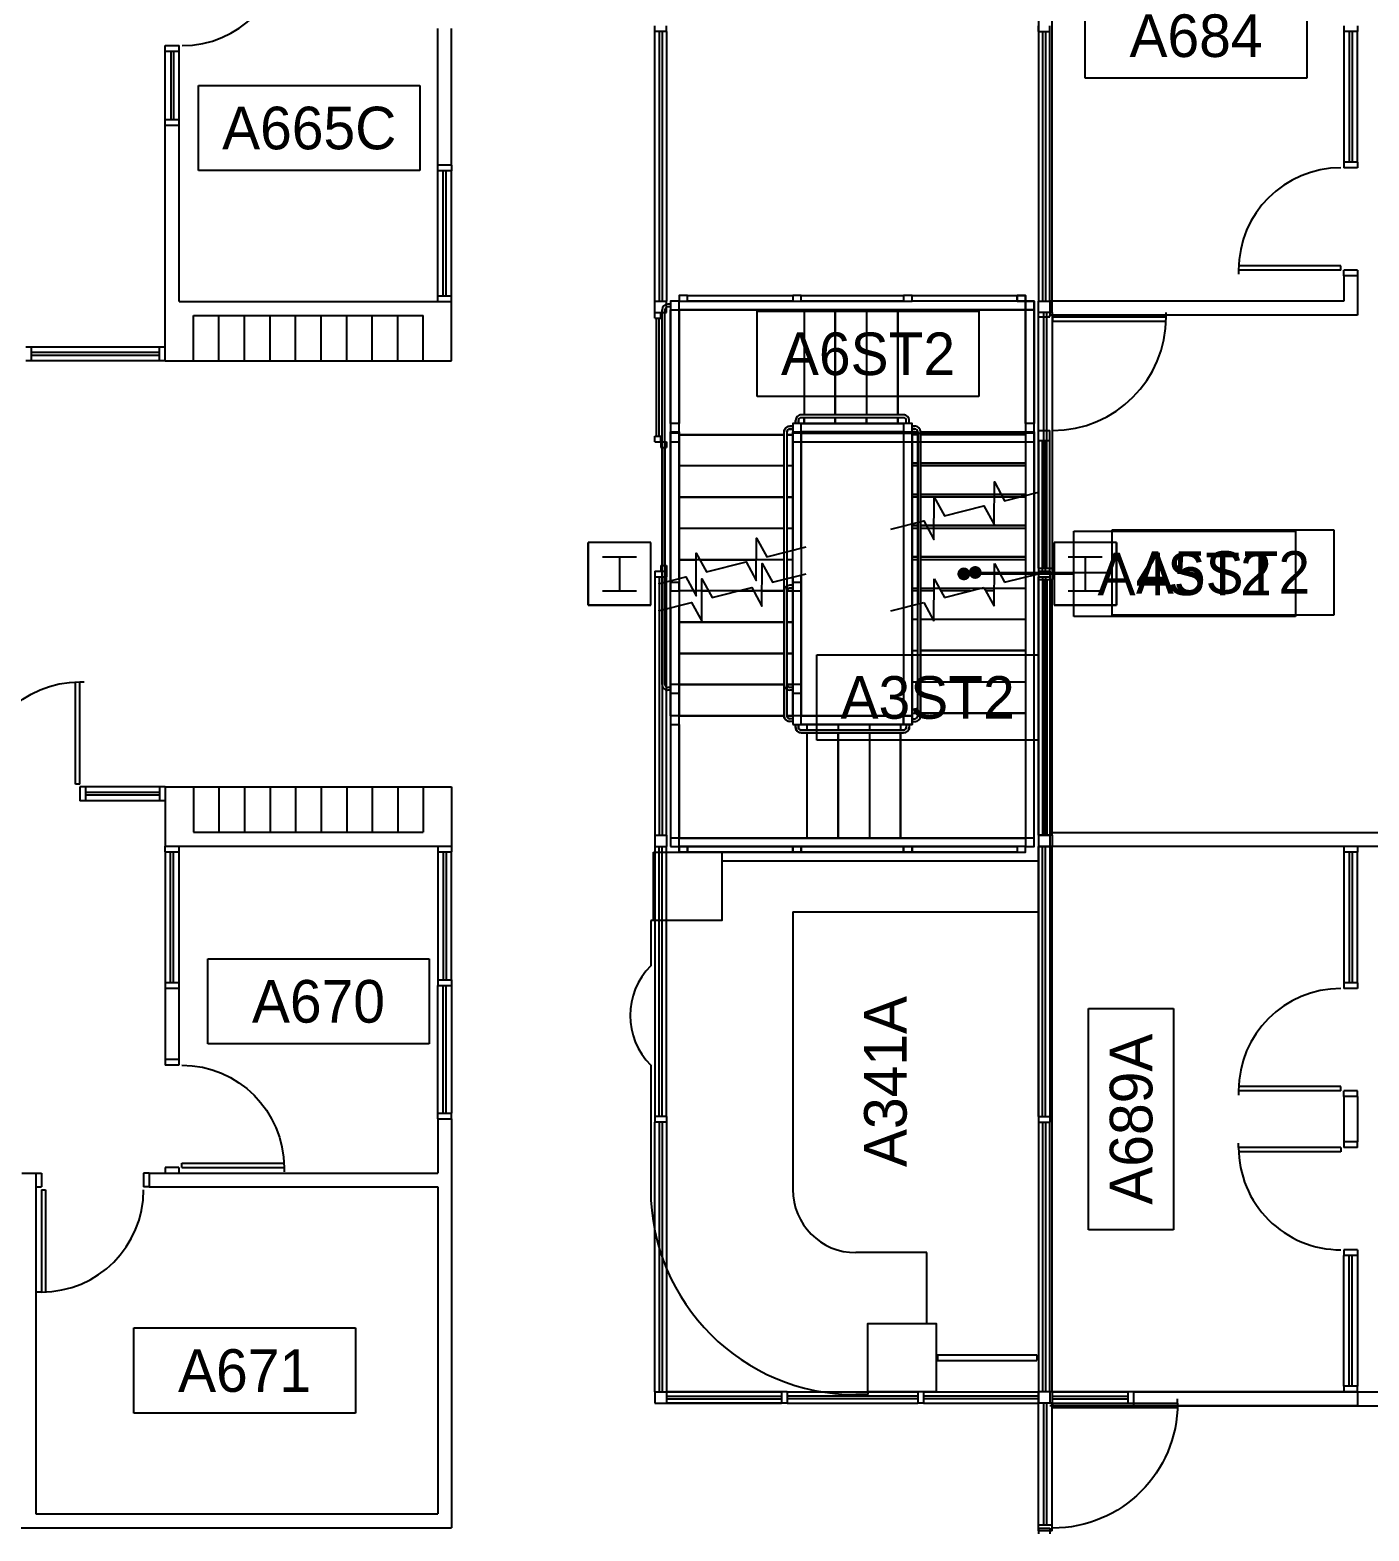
# Model space of a CAD drawing. Header units: inches. Extents: x -219 to 4035, y -10 to 4981.
# Drawn here: x 2044 to 2516, y 461 to 990 of the extents above; entities that cross this region are included whole.
import ezdxf
from ezdxf.enums import TextEntityAlignment as Align

# ---------------------------------------------------------------- set-up
doc = ezdxf.new("R2010")
doc.units = ezdxf.units.IN
doc.header["$LTSCALE"] = 48
doc.header["$MEASUREMENT"] = 0
doc.layers.get('0').update_dxf_attribs({"color": 13, "linetype": 'CONTINUOUS'})
for name, color, linetype in [('F3-BLDG1', 7, 'CONTINUOUS'), ('F3-BRKLINE', 201, 'CONTINUOUS'), ('f3-casework1', 4, 'CONTINUOUS'), ('f3-casework2', 8, 'CONTINUOUS'), ('f3-handrail', 3, 'CONTINUOUS'), ('F3-RMNOS', 3, 'CONTINUOUS'), ('F3-STAIR1', 24, 'CONTINUOUS'), ('F3-STAIR3', 1, 'CONTINUOUS'), ('F3-STCOLUMN', 12, 'CONTINUOUS'), ('F3-WINDOW1', 1, 'CONTINUOUS'), ('F3-WINDOW2', 4, 'CONTINUOUS'), ('F4-BRKLINE', 201, 'CONTINUOUS'), ('f4-handrail', 3, 'CONTINUOUS'), ('F4-RMNOS', 3, 'CONTINUOUS'), ('F4-STAIR1', 24, 'CONTINUOUS'), ('F4-STAIR3', 1, 'CONTINUOUS'), ('F5-BRKLINE', 201, 'CONTINUOUS'), ('f5-handrail', 3, 'CONTINUOUS'), ('F5-RMNOS', 3, 'CONTINUOUS'), ('F5-STAIR1', 24, 'CONTINUOUS'), ('F5-STAIR3', 1, 'CONTINUOUS'), ('F6-BLDG1', 7, 'CONTINUOUS'), ('F6-BLDG4', 2, 'CONTINUOUS'), ('F6-BRKLINE', 201, 'CONTINUOUS'), ('F6-DOOR1', 3, 'CONTINUOUS'), ('F6-DOORJMB', 32, 'CONTINUOUS'), ('f6-handrail', 3, 'CONTINUOUS'), ('F6-RMNOS', 3, 'CONTINUOUS'), ('F6-STAIR1', 24, 'CONTINUOUS'), ('F6-STAIR3', 1, 'CONTINUOUS'), ('F6-STCOLUMN', 12, 'CONTINUOUS'), ('F6-WINDOW1', 1, 'CONTINUOUS'), ('F6-WINDOW2', 4, 'CONTINUOUS')]:
    doc.layers.add(name, color=color, linetype=linetype)
doc.styles.add('ORIG-RMNOS', font='noting.shx')
doc.styles.add('RMNOS', font='noting.shx')

# ---------------------------------------------------------------- blocks, each defined once
blk = doc.blocks.new('ADR-36R')
for p, q in [((0, 1), (0, 37)), ((0, 37), (1.5, 37)), ((-1.5, 1), (-1.5, 36.97)), ((0, 1), (-1.5, 1))]:
    blk.add_line(p, q)
blk.add_arc((0, 1), 36, 90, 180)
blk = doc.blocks.new('ADR-36L')
for p, q in [((0, 37), (-1.5, 37)), ((0, 1), (0, 37)), ((1.5, 1), (1.5, 36.97)), ((0, 1), (1.5, 1))]:
    blk.add_line(p, q)
blk.add_arc((0, 1), 36, 0, 90)
blk = doc.blocks.new('ADR-44R')
for p, q in [((-1.5, 1), (-1.5, 44.97)), ((0, 1), (0, 45)), ((0, 45), (1.5, 45)), ((0, 1), (-1.5, 1))]:
    blk.add_line(p, q)
blk.add_arc((0, 1), 44, 90, 180)
blk = doc.blocks.new('ADR-40L')
for p, q in [((0, 41), (-1.5, 41)), ((0, 1), (0, 41)), ((1.5, 1), (1.5, 40.97)), ((0, 1), (1.5, 1))]:
    blk.add_line(p, q)
blk.add_arc((0, 1), 40, 0, 90)
blk = doc.blocks.new('rmnos')
at = {"color": 11}
for p, q in [((-0.40625, 0.15625), (0.40625, 0.15625)), ((-0.40625, -0.15625), (-0.40625, 0.15625)), ((0.40625, 0.15625), (0.40625, -0.15625)), ((0.40625, -0.15625), (-0.40625, -0.15625))]:
    blk.add_line(p, q, dxfattribs=at)
at = {"color": 9, "style": 'ORIG-RMNOS'}
blk.add_attdef('ROOM', text='', height=0.15625, dxfattribs=at).set_placement((0, 0), align=Align.MIDDLE)
blk = doc.blocks.new('RMNOS-1')
at = {"color": 9, "style": 'RMNOS'}
blk.add_attdef('ROOM', text='', height=0.1562, dxfattribs=at).set_placement((0, 0), align=Align.MIDDLE)

msp = doc.modelspace()

# ---------------------------------------------------------------- linework, layer by layer
at = {"layer": 'F3-BLDG1'}
for p, q in [((2399.5, 1086.5), (2399.5, 894.5)), ((2404.37, 894.5), (2404.37, 1086.5)), ((2399.5, 894.5), (2404.37, 894.5)), ((2263, 809.5), (2241, 809.5)), ((2241, 787.5), (2241, 809.5)), ((2263, 787.5), (2263, 809.5)), ((2405, 809.5), (2405, 787.5)), ((2427, 809.5), (2405, 809.5)), ((2427, 809.5), (2427, 787.5)), ((2263, 787.5), (2241, 787.5)), ((2427, 787.5), (2405, 787.5)), ((2399.5, 702.5), (2399.5, 510.5)), ((2404.37, 702.5), (2399.5, 702.5)), ((2404.37, 510.5), (2404.37, 702.5)), ((2404.37, 510.5), (2399.5, 510.5)), ((2433, 510.5), (2988, 510.5)), ((2433, 510.5), (2433, 505.62)), ((2433, 505.62), (2860, 505.62))]:
    msp.add_line(p, q, dxfattribs=at)
at = {"layer": 'F3-BRKLINE'}
for p, q in [((2383.91, 787.12), (2384.01, 802.12)), ((2384.01, 802.12), (2387.62, 795.53)), ((2387.62, 795.53), (2399.5, 798.5)), ((2362.69, 781.81), (2362.79, 796.81)), ((2362.79, 796.81), (2366.4, 790.22)), ((2366.4, 790.22), (2380.34, 793.71)), ((2380.34, 793.71), (2383.91, 787.12)), ((2347.5, 785.5), (2359.12, 788.41)), ((2359.12, 788.41), (2362.69, 781.81))]:
    msp.add_line(p, q, dxfattribs=at)
at = {"layer": 'f3-casework1'}
for p, q in [((2288, 697.5), (2399.5, 697.5)), ((2264, 676.5), (2263, 676.5)), ((2263, 676.5), (2263, 660.5)), ((2313, 679.5), (2399.5, 679.5)), ((2313, 679.5), (2313, 581.75)), ((2263, 625.5), (2263, 581.75)), ((2360.25, 559.5), (2335.25, 559.5)), ((2360.25, 534.5), (2360.25, 559.5)), ((2339.5, 509.5), (2335.25, 509.5)), ((2339.5, 510.5), (2339.5, 509.5))]:
    msp.add_line(p, q, dxfattribs=at)
for points in [[(2264, 700.5), (2288, 700.5), (2288, 676.5), (2264, 676.5)], [(2363.5, 510.5), (2339.5, 510.5), (2339.5, 534.5), (2363.5, 534.5)]]:
    msp.add_lwpolyline(points, close=True, dxfattribs=at)
for centre, radius, start, end in [((2280.5, 643), 24.75, 135, 225), ((2335.25, 581.75), 72.25, 180, 270), ((2335.25, 581.75), 22.25, 180, 270)]:
    msp.add_arc(centre, radius, start, end, dxfattribs=at)
at = {"layer": 'f3-casework2'}
for p, q in [((2364, 523.5), (2399, 523.5)), ((2364, 523.5), (2364, 521.5)), ((2399, 523.5), (2399, 521.5)), ((2364, 521.5), (2399, 521.5))]:
    msp.add_line(p, q, dxfattribs=at)
at = {"layer": 'f3-handrail'}
for p, q in [((2270, 893.5), (2269, 893.5)), ((2267, 759.5), (2267, 891.5)), ((2268, 759.5), (2268, 891.5)), ((2270, 892.5), (2269, 892.5)), ((2314, 851.5), (2314, 852.5)), ((2315, 851.5), (2315, 852.5)), ((2352, 854.5), (2316, 854.5)), ((2352, 853.5), (2316, 853.5)), ((2353, 851.5), (2353, 852.5)), ((2354, 851.5), (2354, 852.5)), ((2310, 759.5), (2310, 848.5)), ((2311, 759.5), (2311, 848.5)), ((2313, 850.5), (2312, 850.5)), ((2313, 849.5), (2312, 849.5)), ((2355, 850.5), (2356, 850.5)), ((2355, 849.5), (2356, 849.5)), ((2357, 848.5), (2357, 787.88)), ((2358, 848.5), (2358, 788.12)), ((2270, 758.5), (2269, 758.5)), ((2270, 757.5), (2269, 757.5)), ((2313, 758.5), (2312, 758.5)), ((2313, 757.5), (2312, 757.5))]:
    msp.add_line(p, q, dxfattribs=at)
for points in [[(2270, 891.5), (2273, 891.5), (2273, 894.5), (2270, 894.5)], [(2273, 894.5), (2276, 894.5), (2276, 896.5), (2273, 896.5)], [(2313, 894.5), (2316, 894.5), (2316, 896.5), (2313, 896.5)], [(2352, 894.5), (2355, 894.5), (2355, 896.5), (2352, 896.5)], [(2395, 894.5), (2392, 894.5), (2392, 896.5), (2395, 896.5)], [(2398, 891.5), (2395, 891.5), (2395, 894.5), (2398, 894.5)], [(2270, 848.5), (2273, 848.5), (2273, 851.5), (2270, 851.5)], [(2313, 848.5), (2316, 848.5), (2316, 851.5), (2313, 851.5)], [(2352, 848.5), (2355, 848.5), (2355, 851.5), (2352, 851.5)], [(2395, 848.5), (2398, 848.5), (2398, 851.5), (2395, 851.5)], [(2270, 756.5), (2273, 756.5), (2273, 759.5), (2270, 759.5)], [(2313, 756.5), (2316, 756.5), (2316, 759.5), (2313, 759.5)], [(2270, 702.5), (2273, 702.5), (2273, 705.5), (2270, 705.5)], [(2395, 702.5), (2398, 702.5), (2398, 705.5), (2395, 705.5)], [(2273, 702.5), (2276, 702.5), (2276, 700.5), (2273, 700.5)], [(2313, 702.5), (2316, 702.5), (2316, 700.5), (2313, 700.5)], [(2352, 702.5), (2355, 702.5), (2355, 700.5), (2352, 700.5)], [(2395, 702.5), (2392, 702.5), (2392, 700.5), (2395, 700.5)]]:
    msp.add_lwpolyline(points, close=True, dxfattribs=at)
for centre, radius, start, end in [((2269, 891.5), 2, 90, 180), ((2269, 891.5), 1, 90, 180), ((2316, 852.5), 2, 90, 180), ((2316, 852.5), 1, 90, 180), ((2352, 852.5), 2, 0, 90), ((2352, 852.5), 1, 0, 90), ((2312, 848.5), 2, 90, 180), ((2312, 848.5), 1, 90, 180), ((2356, 848.5), 2, 0, 90), ((2356, 848.5), 1, 0, 90), ((2269, 759.5), 2, 180, 270), ((2269, 759.5), 1, 180, 270), ((2312, 759.5), 2, 180, 270), ((2312, 759.5), 1, 180, 270)]:
    msp.add_arc(centre, radius, start, end, dxfattribs=at)
at = {"layer": 'F3-STAIR1'}
for p, q in [((2317, 891.5), (2317, 854.5)), ((2328, 891.5), (2328, 854.5)), ((2339, 891.5), (2339, 854.5)), ((2350, 891.5), (2350, 854.5)), ((2317, 853.5), (2317, 851.5)), ((2328, 853.5), (2328, 851.5)), ((2339, 853.5), (2339, 851.5)), ((2350, 853.5), (2350, 851.5)), ((2310, 847.5), (2273, 847.5)), ((2313, 847.5), (2311, 847.5)), ((2357, 847.5), (2355, 847.5)), ((2395, 847.5), (2358, 847.5)), ((2310, 836.5), (2273, 836.5)), ((2313, 836.5), (2311, 836.5)), ((2357, 836.5), (2355, 836.5)), ((2395, 836.5), (2358, 836.5)), ((2310, 825.5), (2273, 825.5)), ((2313, 825.5), (2311, 825.5)), ((2357, 825.5), (2355, 825.5)), ((2395, 825.5), (2358, 825.5)), ((2310, 814.5), (2273, 814.5)), ((2313, 814.5), (2311, 814.5)), ((2357, 814.5), (2355, 814.5)), ((2395, 814.5), (2358, 814.5)), ((2310, 803.5), (2273, 803.5)), ((2313, 803.5), (2311, 803.5)), ((2357, 803.5), (2355, 803.5)), ((2395, 803.5), (2358, 803.5)), ((2310, 792.5), (2273, 792.5)), ((2313, 792.5), (2311, 792.5)), ((2357, 792.5), (2355, 792.5)), ((2362.76, 792.5), (2358, 792.5)), ((2375.5, 792.5), (2365.15, 792.5)), ((2365.76, 792.5), (2365.15, 792.5)), ((2383.95, 792.5), (2381, 792.5)), ((2310, 781.5), (2273, 781.5)), ((2313, 781.5), (2311, 781.5)), ((2310, 770.5), (2273, 770.5)), ((2313, 770.5), (2311, 770.5)), ((2310, 759.5), (2273, 759.5)), ((2313, 759.5), (2311, 759.5))]:
    msp.add_line(p, q, dxfattribs=at)
at = {"layer": 'F3-STAIR3'}
for p, q in [((2276, 896.5), (2313, 896.5)), ((2276, 894.5), (2313, 894.5)), ((2316, 896.5), (2352, 896.5)), ((2316, 894.5), (2352, 894.5)), ((2355, 896.5), (2392, 896.5)), ((2392, 894.5), (2355, 894.5)), ((2270, 851.5), (2270, 891.5)), ((2395, 891.5), (2273, 891.5)), ((2273, 891.5), (2273, 851.5)), ((2395, 891.5), (2395, 851.5)), ((2398, 851.5), (2398, 891.5)), ((2352, 851.5), (2316, 851.5)), ((2270, 759.5), (2270, 848.5)), ((2273, 848.5), (2273, 759.5)), ((2313, 759.5), (2313, 848.5)), ((2352, 848.5), (2316, 848.5)), ((2316, 848.5), (2316, 759.5)), ((2352, 848.5), (2352, 786.62)), ((2355, 848.5), (2355, 787.38)), ((2395, 848.5), (2395, 797.38)), ((2398, 848.5), (2398, 798.12)), ((2395, 705.5), (2273, 705.5)), ((2276, 702.5), (2313, 702.5)), ((2276, 700.5), (2313, 700.5)), ((2316, 702.5), (2352, 702.5)), ((2316, 700.5), (2352, 700.5)), ((2392, 702.5), (2355, 702.5)), ((2355, 700.5), (2392, 700.5))]:
    msp.add_line(p, q, dxfattribs=at)
at = {"layer": 'F3-STCOLUMN'}
for p, q in [((2246, 804.5), (2258, 804.5)), ((2252, 804.5), (2252, 792.5)), ((2410, 804.5), (2422, 804.5)), ((2416, 804.5), (2416, 792.5)), ((2246, 792.5), (2258, 792.5)), ((2410, 792.5), (2422, 792.5))]:
    msp.add_line(p, q, dxfattribs=at)
at = {"layer": 'F3-WINDOW1'}
for p, q in [((2399.5, 800.5), (2399.5, 890.5)), ((2401.44, 800.5), (2401.44, 890.5)), ((2402.44, 800.5), (2402.44, 890.5)), ((2404.37, 890.5), (2404.37, 800.5)), ((2399.5, 796.5), (2399.5, 706.5)), ((2401.44, 796.5), (2401.44, 706.5)), ((2402.44, 796.5), (2402.44, 706.5)), ((2404.37, 706.5), (2404.37, 796.5)), ((2404.37, 510.5), (2431, 510.5)), ((2404.37, 509), (2431, 509)), ((2404.37, 508), (2431, 508)), ((2399.5, 463.5), (2399.5, 506.5)), ((2401.44, 463.5), (2401.44, 506.5)), ((2402.44, 463.5), (2402.44, 506.5)), ((2404.37, 463.5), (2404.37, 506.5)), ((2404.37, 506.5), (2431, 506.5))]:
    msp.add_line(p, q, dxfattribs=at)
at = {"layer": 'F3-WINDOW2'}
for p, q in [((2399.5, 890.5), (2399.5, 894.5)), ((2404.37, 890.5), (2404.37, 894.5)), ((2404.37, 890.5), (2399.5, 890.5)), ((2399.5, 800.5), (2404.37, 800.5)), ((2399.5, 800.5), (2399.5, 796.5)), ((2399.5, 800.5), (2404.37, 800.5)), ((2404.37, 800.5), (2404.37, 796.5)), ((2399.5, 796.5), (2404.37, 796.5)), ((2399.5, 796.5), (2404.37, 796.5)), ((2404.37, 706.5), (2399.5, 706.5)), ((2399.5, 706.5), (2399.5, 702.5)), ((2404.37, 706.5), (2404.37, 702.5)), ((2399.5, 506.5), (2399.5, 510.5)), ((2404.37, 510.5), (2404.37, 506.5)), ((2431, 510.5), (2431, 506.5)), ((2433, 510.5), (2431, 510.5)), ((2404.37, 506.5), (2399.5, 506.5)), ((2431, 506.5), (2433, 506.5)), ((2404.37, 463.5), (2399.5, 463.5)), ((2399.5, 461.5), (2399.5, 463.5)), ((2404.37, 461.5), (2399.5, 461.5)), ((2404.37, 461.5), (2404.37, 463.5))]:
    msp.add_line(p, q, dxfattribs=at)
at = {"layer": 'F4-BRKLINE'}
for points in [[(2265.75, 795), (2275.37, 797.41), (2278.94, 790.81), (2279.04, 805.81), (2282.65, 799.22), (2296.59, 802.71), (2300.16, 796.12), (2300.26, 811.12), (2303.87, 804.53), (2317.75, 808)], [(2265.75, 785.5), (2277.37, 788.41), (2280.94, 781.81), (2281.04, 796.81), (2284.65, 790.22), (2298.59, 793.71), (2302.16, 787.12), (2302.26, 802.12), (2305.87, 795.53), (2317.75, 798.5)]]:
    msp.add_lwpolyline(points, dxfattribs=at)
at = {"layer": 'f4-handrail'}
for points in [[(2270, 891.5), (2273, 891.5), (2273, 894.5), (2270, 894.5)], [(2273, 894.5), (2276, 894.5), (2276, 896.5), (2273, 896.5)], [(2313, 894.5), (2316, 894.5), (2316, 896.5), (2313, 896.5)], [(2352, 894.5), (2355, 894.5), (2355, 896.5), (2352, 896.5)], [(2392, 894.5), (2395, 894.5), (2395, 896.5), (2392, 896.5)], [(2395, 891.5), (2398, 891.5), (2398, 894.5), (2395, 894.5)], [(2270, 848.5), (2273, 848.5), (2273, 851.5), (2270, 851.5)], [(2313, 848.5), (2316, 848.5), (2316, 851.5), (2313, 851.5)], [(2352, 848.5), (2355, 848.5), (2355, 851.5), (2352, 851.5)], [(2395, 848.5), (2398, 848.5), (2398, 851.5), (2395, 851.5)], [(2270, 745.5), (2273, 745.5), (2273, 748.5), (2270, 748.5)], [(2313, 745.5), (2316, 745.5), (2316, 748.5), (2313, 748.5)], [(2352, 745.5), (2355, 745.5), (2355, 748.5), (2352, 748.5)], [(2270, 702.5), (2273, 702.5), (2273, 705.5), (2270, 705.5)], [(2395, 702.5), (2398, 702.5), (2398, 705.5), (2395, 705.5)], [(2273, 700.5), (2276, 700.5), (2276, 702.5), (2273, 702.5)], [(2313, 700.5), (2316, 700.5), (2316, 702.5), (2313, 702.5)], [(2352, 700.5), (2355, 700.5), (2355, 702.5), (2352, 702.5)], [(2392, 700.5), (2395, 700.5), (2395, 702.5), (2392, 702.5)]]:
    msp.add_lwpolyline(points, close=True, dxfattribs=at)
for points in [[(2354, 851.5), (2354, 852.5, 0.414214), (2352, 854.5), (2316, 854.5, 0.414214), (2314, 852.5), (2314, 851.5)], [(2353, 851.5), (2353, 852.5, 0.414214), (2352, 853.5), (2316, 853.5, 0.414214), (2315, 852.5), (2315, 851.5)], [(2310, 806.06), (2310, 848.5, -0.414214), (2312, 850.5), (2313, 850.5)], [(2311, 806.31), (2311, 848.5, -0.414214), (2312, 849.5), (2313, 849.5)], [(2355, 746.5), (2356, 746.5, 0.414214), (2358, 748.5), (2358, 755.75), (2358, 759.5), (2358, 848.5, 0.414214), (2356, 850.5), (2355, 850.5)], [(2355, 747.5), (2356, 747.5, 0.414214), (2357, 748.5), (2357, 756.62), (2357, 759.5), (2357, 848.5, 0.414214), (2356, 849.5), (2355, 849.5)], [(2313, 746.5), (2312, 746.5, -0.414214), (2310, 748.5), (2310, 755.75), (2310, 759.5), (2310, 796.56)], [(2313, 747.5), (2312, 747.5, -0.414214), (2311, 748.5), (2311, 756.62), (2311, 759.5), (2311, 796.81)], [(2354, 745.5), (2354, 744.5, -0.414214), (2352, 742.5), (2316, 742.5, -0.414214), (2314, 744.5), (2314, 745.5)], [(2353, 745.5), (2353, 744.5, -0.414214), (2352, 743.5), (2316, 743.5, -0.414214), (2315, 744.5), (2315, 745.5)]]:
    msp.add_lwpolyline(points, format="xyb", dxfattribs=at)
at = {"layer": 'F4-RMNOS', "color": 4}
for p, q in [((2371, 798.5), (2383, 798.5)), ((2383, 798.5), (2412, 798.5))]:
    msp.add_line(p, q, dxfattribs=at)
at = {"layer": 'F4-RMNOS', "color": 4, "const_width": 2.25}
msp.add_lwpolyline([(2374.38, 798.5, 1), (2372.13, 798.5, 1)], format="xyb", close=True, dxfattribs=at)
at = {"layer": 'F4-STAIR1'}
for p, q in [((2317, 891.5), (2317, 854.5)), ((2328, 854.5), (2328, 891.5)), ((2339, 891.5), (2339, 854.5)), ((2350, 854.5), (2350, 891.5)), ((2317, 851.5), (2317, 853.5)), ((2328, 851.5), (2328, 853.5)), ((2339, 851.5), (2339, 853.5)), ((2350, 851.5), (2350, 853.5)), ((2273, 847.5), (2310, 847.5)), ((2311, 847.5), (2313, 847.5)), ((2355, 848.5), (2357, 848.5)), ((2358, 848.5), (2395, 848.5)), ((2310, 836.5), (2273, 836.5)), ((2313, 836.5), (2311, 836.5)), ((2357, 837.5), (2355, 837.5)), ((2395, 837.5), (2358, 837.5)), ((2273, 825.5), (2310, 825.5)), ((2311, 825.5), (2313, 825.5)), ((2355, 826.5), (2357, 826.5)), ((2358, 826.5), (2395, 826.5)), ((2310, 814.5), (2273, 814.5)), ((2313, 814.5), (2311, 814.5)), ((2357, 815.5), (2355, 815.5)), ((2395, 815.5), (2358, 815.5)), ((2273, 803.5), (2279.02, 803.5)), ((2280.3, 803.5), (2300.21, 803.5)), ((2355, 804.5), (2357, 804.5)), ((2358, 804.5), (2395, 804.5)), ((2355, 793.5), (2357, 793.5)), ((2358, 793.5), (2395, 793.5)), ((2278.95, 792.5), (2278.03, 792.5)), ((2283.4, 792.5), (2281.01, 792.5)), ((2299.25, 792.5), (2293.75, 792.5)), ((2310, 792.5), (2302.2, 792.5)), ((2313, 792.5), (2311, 792.5)), ((2355, 782.5), (2357, 782.5)), ((2358, 782.5), (2395, 782.5)), ((2273, 781.5), (2310, 781.5)), ((2311, 781.5), (2313, 781.5)), ((2310, 770.5), (2273, 770.5)), ((2313, 770.5), (2311, 770.5)), ((2355, 771.5), (2357, 771.5)), ((2358, 771.5), (2395, 771.5)), ((2273, 759.5), (2310, 759.5)), ((2311, 759.5), (2313, 759.5)), ((2355, 760.5), (2357, 760.5)), ((2358, 760.5), (2395, 760.5)), ((2273, 748.5), (2310, 748.5)), ((2313, 748.5), (2311, 748.5)), ((2318, 745.5), (2318, 743.5)), ((2329, 745.5), (2329, 743.5)), ((2340, 745.5), (2340, 743.5)), ((2351, 745.5), (2351, 743.5)), ((2355, 749.5), (2357, 749.5)), ((2358, 749.5), (2395, 749.5)), ((2318, 742.5), (2318, 705.5)), ((2329, 742.5), (2329, 705.5)), ((2340, 742.5), (2340, 705.5)), ((2351, 742.5), (2351, 705.5))]:
    msp.add_line(p, q, dxfattribs=at)
at = {"layer": 'F4-STAIR3'}
for p, q in [((2276, 896.5), (2313, 896.5)), ((2276, 894.5), (2313, 894.5)), ((2316, 896.5), (2352, 896.5)), ((2352, 894.5), (2316, 894.5)), ((2355, 896.5), (2392, 896.5)), ((2392, 894.5), (2355, 894.5)), ((2270, 891.5), (2270, 851.5)), ((2395, 891.5), (2273, 891.5)), ((2273, 851.5), (2273, 891.5)), ((2395, 851.5), (2395, 891.5)), ((2398, 891.5), (2398, 851.5)), ((2316, 851.5), (2352, 851.5)), ((2270, 848.5), (2270, 796.06)), ((2273, 796.81), (2273, 848.5)), ((2313, 848.5), (2313, 806.81)), ((2352, 848.5), (2316, 848.5)), ((2316, 807.56), (2316, 848.5)), ((2352, 848.5), (2352, 748.5)), ((2355, 848.5), (2355, 748.5)), ((2395, 848.5), (2395, 705.5)), ((2398, 705.5), (2398, 848.5)), ((2316, 748.5), (2316, 798.06)), ((2313, 797.31), (2313, 748.5)), ((2270, 786.56), (2270, 748.5)), ((2273, 748.5), (2273, 787.31)), ((2270, 745.5), (2270, 705.5)), ((2273, 745.5), (2273, 705.5)), ((2316, 748.5), (2352, 748.5)), ((2352, 745.5), (2316, 745.5)), ((2273, 705.5), (2395, 705.5)), ((2276, 702.5), (2313, 702.5)), ((2276, 700.5), (2313, 700.5)), ((2352, 702.5), (2316, 702.5)), ((2316, 700.5), (2352, 700.5)), ((2355, 702.5), (2392, 702.5)), ((2392, 700.5), (2355, 700.5))]:
    msp.add_line(p, q, dxfattribs=at)
at = {"layer": 'F5-BRKLINE'}
for p, q in [((2300.16, 796.12), (2300.26, 811.12)), ((2300.26, 811.12), (2303.87, 804.53)), ((2278.94, 790.81), (2279.04, 805.81)), ((2279.04, 805.81), (2282.65, 799.22)), ((2303.87, 804.53), (2317.75, 808)), ((2282.65, 799.22), (2296.59, 802.71)), ((2296.59, 802.71), (2300.16, 796.12)), ((2302.16, 787.12), (2302.26, 802.12)), ((2302.26, 802.12), (2305.87, 795.53)), ((2305.87, 795.53), (2317.75, 798.5)), ((2265.75, 795), (2275.37, 797.41)), ((2275.37, 797.41), (2278.94, 790.81)), ((2280.94, 781.81), (2281.04, 796.81)), ((2281.04, 796.81), (2284.65, 790.22)), ((2284.65, 790.22), (2298.59, 793.71)), ((2298.59, 793.71), (2302.16, 787.12)), ((2265.75, 785.5), (2277.37, 788.41)), ((2277.37, 788.41), (2280.94, 781.81))]:
    msp.add_line(p, q, dxfattribs=at)
at = {"layer": 'f5-handrail'}
for points in [[(2270, 891.5), (2273, 891.5), (2273, 894.5), (2270, 894.5)], [(2273, 894.5), (2276, 894.5), (2276, 896.5), (2273, 896.5)], [(2313, 894.5), (2316, 894.5), (2316, 896.5), (2313, 896.5)], [(2352, 894.5), (2355, 894.5), (2355, 896.5), (2352, 896.5)], [(2392, 894.5), (2395, 894.5), (2395, 896.5), (2392, 896.5)], [(2395, 891.5), (2398, 891.5), (2398, 894.5), (2395, 894.5)], [(2270, 848.5), (2273, 848.5), (2273, 851.5), (2270, 851.5)], [(2313, 848.5), (2316, 848.5), (2316, 851.5), (2313, 851.5)], [(2352, 848.5), (2355, 848.5), (2355, 851.5), (2352, 851.5)], [(2395, 848.5), (2398, 848.5), (2398, 851.5), (2395, 851.5)], [(2270, 745.5), (2273, 745.5), (2273, 748.5), (2270, 748.5)], [(2313, 745.5), (2316, 745.5), (2316, 748.5), (2313, 748.5)], [(2352, 745.5), (2355, 745.5), (2355, 748.5), (2352, 748.5)], [(2270, 702.5), (2273, 702.5), (2273, 705.5), (2270, 705.5)], [(2395, 702.5), (2398, 702.5), (2398, 705.5), (2395, 705.5)], [(2273, 700.5), (2276, 700.5), (2276, 702.5), (2273, 702.5)], [(2313, 700.5), (2316, 700.5), (2316, 702.5), (2313, 702.5)], [(2352, 700.5), (2355, 700.5), (2355, 702.5), (2352, 702.5)], [(2392, 700.5), (2395, 700.5), (2395, 702.5), (2392, 702.5)]]:
    msp.add_lwpolyline(points, close=True, dxfattribs=at)
for points in [[(2354, 851.5), (2354, 852.5, 0.414214), (2352, 854.5), (2316, 854.5, 0.414214), (2314, 852.5), (2314, 851.5)], [(2353, 851.5), (2353, 852.5, 0.414214), (2352, 853.5), (2316, 853.5, 0.414214), (2315, 852.5), (2315, 851.5)], [(2310, 806.06), (2310, 848.5, -0.414214), (2312, 850.5), (2313, 850.5)], [(2311, 806.31), (2311, 848.5, -0.414214), (2312, 849.5), (2313, 849.5)], [(2355, 746.5), (2356, 746.5, 0.414214), (2358, 748.5), (2358, 848.5, 0.414214), (2356, 850.5), (2355, 850.5)], [(2355, 747.5), (2356, 747.5, 0.414214), (2357, 748.5), (2357, 848.5, 0.414214), (2356, 849.5), (2355, 849.5)], [(2313, 746.5), (2312, 746.5, -0.414214), (2310, 748.5), (2310, 796.56)], [(2313, 747.5), (2312, 747.5, -0.414214), (2311, 748.5), (2311, 796.81)], [(2354, 745.5), (2354, 744.5, -0.414214), (2352, 742.5), (2316, 742.5, -0.414214), (2314, 744.5), (2314, 745.5)], [(2353, 745.5), (2353, 744.5, -0.414214), (2352, 743.5), (2316, 743.5, -0.414214), (2315, 744.5), (2315, 745.5)]]:
    msp.add_lwpolyline(points, format="xyb", dxfattribs=at)
at = {"layer": 'F5-RMNOS', "color": 4}
for p, q in [((2375, 799), (2387, 799)), ((2387, 799), (2425.5, 799))]:
    msp.add_line(p, q, dxfattribs=at)
at = {"layer": 'F5-RMNOS', "color": 4, "const_width": 2.25}
msp.add_lwpolyline([(2378.38, 799, 1), (2376.13, 799, 1)], format="xyb", close=True, dxfattribs=at)
at = {"layer": 'F5-STAIR1'}
for p, q in [((2317, 891.5), (2317, 854.5)), ((2328, 854.5), (2328, 891.5)), ((2339, 891.5), (2339, 854.5)), ((2350, 854.5), (2350, 891.5)), ((2317, 851.5), (2317, 853.5)), ((2328, 851.5), (2328, 853.5)), ((2339, 851.5), (2339, 853.5)), ((2350, 851.5), (2350, 853.5)), ((2273, 847.5), (2310, 847.5)), ((2311, 847.5), (2313, 847.5)), ((2355, 848.5), (2357, 848.5)), ((2358, 848.5), (2395, 848.5)), ((2310, 836.5), (2273, 836.5)), ((2313, 836.5), (2311, 836.5)), ((2355, 837.5), (2357, 837.5)), ((2358, 837.5), (2395, 837.5)), ((2273, 825.5), (2310, 825.5)), ((2311, 825.5), (2313, 825.5)), ((2357, 826.5), (2355, 826.5)), ((2395, 826.5), (2358, 826.5)), ((2310, 814.5), (2273, 814.5)), ((2313, 814.5), (2311, 814.5)), ((2355, 815.5), (2357, 815.5)), ((2358, 815.5), (2395, 815.5)), ((2273, 803.5), (2279.02, 803.5)), ((2280.3, 803.5), (2300.21, 803.5)), ((2357, 804.5), (2355, 804.5)), ((2395, 804.5), (2358, 804.5)), ((2355, 793.5), (2357, 793.5)), ((2358, 793.5), (2395, 793.5)), ((2278.03, 792.5), (2278.95, 792.5)), ((2281.01, 792.5), (2283.4, 792.5)), ((2293.75, 792.5), (2299.25, 792.5)), ((2302.2, 792.5), (2310, 792.5)), ((2311, 792.5), (2313, 792.5)), ((2355, 782.5), (2357, 782.5)), ((2358, 782.5), (2395, 782.5)), ((2310, 781.5), (2273, 781.5)), ((2313, 781.5), (2311, 781.5)), ((2273, 770.5), (2310, 770.5)), ((2311, 770.5), (2313, 770.5)), ((2355, 771.5), (2357, 771.5)), ((2395, 771.5), (2358, 771.5)), ((2310, 759.5), (2273, 759.5)), ((2313, 759.5), (2311, 759.5)), ((2355, 760.5), (2357, 760.5)), ((2358, 760.5), (2395, 760.5)), ((2273, 748.5), (2310, 748.5)), ((2311, 748.5), (2313, 748.5)), ((2318, 745.5), (2318, 743.5)), ((2329, 745.5), (2329, 743.5)), ((2340, 745.5), (2340, 743.5)), ((2351, 745.5), (2351, 743.5)), ((2355, 749.5), (2357, 749.5)), ((2395, 749.5), (2358, 749.5)), ((2318, 742.5), (2318, 705.5)), ((2329, 705.5), (2329, 742.5)), ((2340, 742.5), (2340, 705.5)), ((2351, 705.5), (2351, 742.5))]:
    msp.add_line(p, q, dxfattribs=at)
at = {"layer": 'F5-STAIR3'}
for p, q in [((2276, 896.5), (2313, 896.5)), ((2313, 894.5), (2276, 894.5)), ((2316, 896.5), (2352, 896.5)), ((2352, 894.5), (2316, 894.5)), ((2355, 896.5), (2392, 896.5)), ((2392, 894.5), (2355, 894.5)), ((2270, 891.5), (2270, 851.5)), ((2273, 851.5), (2273, 891.5)), ((2273, 891.5), (2395, 891.5)), ((2395, 891.5), (2395, 851.5)), ((2398, 851.5), (2398, 891.5)), ((2352, 851.5), (2316, 851.5)), ((2270, 848.5), (2270, 796.06)), ((2273, 796.81), (2273, 848.5)), ((2313, 848.5), (2313, 806.81)), ((2316, 807.56), (2316, 848.5)), ((2316, 848.5), (2352, 848.5)), ((2352, 848.5), (2352, 748.5)), ((2355, 748.5), (2355, 848.5)), ((2395, 848.5), (2395, 705.5)), ((2398, 705.5), (2398, 848.5)), ((2316, 748.5), (2316, 798.06)), ((2313, 797.31), (2313, 748.5)), ((2270, 786.56), (2270, 748.5)), ((2273, 748.5), (2273, 787.31)), ((2270, 745.5), (2270, 705.5)), ((2273, 705.5), (2273, 745.5)), ((2352, 748.5), (2316, 748.5)), ((2316, 745.5), (2352, 745.5)), ((2273, 705.5), (2395, 705.5)), ((2313, 702.5), (2276, 702.5)), ((2276, 700.5), (2313, 700.5)), ((2352, 702.5), (2316, 702.5)), ((2316, 700.5), (2352, 700.5)), ((2392, 702.5), (2355, 702.5)), ((2355, 700.5), (2392, 700.5))]:
    msp.add_line(p, q, dxfattribs=at)
at = {"layer": 'F6-BLDG1'}
for p, q in [((2188, 942.37), (2188, 990.5)), ((2192.87, 942.37), (2192.87, 990.5)), ((2092, 873.5), (2092, 956.5)), ((2092, 956.5), (2097, 956.5)), ((2097, 894.37), (2097, 956.5)), ((2192.87, 942.37), (2188, 942.37)), ((2511.87, 903.5), (2507, 903.5)), ((2507, 903.5), (2507, 894.5)), ((2511.87, 903.5), (2511.87, 889.62)), ((2097, 894.37), (2192.87, 894.37)), ((2192.87, 873.5), (2192.87, 894.37)), ((2507, 894.5), (2403.5, 894.5)), ((2403.5, 894.5), (2403.5, 889.62)), ((2102, 889.5), (2182.87, 889.5)), ((2102, 873.5), (2102, 889.5)), ((2182.87, 873.5), (2182.87, 889.5)), ((2511.87, 889.62), (2403.5, 889.62)), ((2092, 873.5), (2102, 873.5)), ((2182.87, 873.5), (2192.87, 873.5)), ((2241, 809.5), (2241, 787.5)), ((2263, 809.5), (2241, 809.5)), ((2263, 787.5), (2263, 809.5)), ((2405, 809.5), (2405, 787.5)), ((2427, 809.5), (2405, 809.5)), ((2427, 787.5), (2427, 809.5)), ((2241, 787.5), (2263, 787.5)), ((2405, 787.5), (2427, 787.5)), ((2092, 723.5), (2092, 702.62)), ((2092, 723.5), (2102, 723.5)), ((2102, 723.5), (2102, 707.5)), ((2182.87, 723.5), (2182.87, 707.5)), ((2182.87, 723.5), (2192.87, 723.5)), ((2192.87, 723.5), (2192.87, 702.62)), ((2102, 707.5), (2182.87, 707.5)), ((2528, 707.37), (2403.5, 707.37)), ((2092, 702.62), (2192.87, 702.62)), ((2528, 702.5), (2403.5, 702.5)), ((2092, 652.62), (2096.87, 652.62)), ((2092, 652.62), (2092, 627.5)), ((2096.87, 652.62), (2096.87, 627.5)), ((2096.87, 627.5), (2092, 627.5)), ((2511.87, 614.5), (2507, 614.5)), ((2507, 614.5), (2507, 598.5)), ((2511.87, 614.5), (2511.87, 598.5)), ((2188, 606.62), (2188, 587.5)), ((2188, 606.62), (2192.87, 606.62)), ((2192.87, 606.62), (2192.87, 462.62)), ((2511.87, 598.5), (2507, 598.5)), ((2041.56, 587.5), (2046.44, 587.5)), ((2046.44, 587.5), (2046.44, 467.5)), ((2086.44, 587.5), (2086.44, 582.62)), ((2086.44, 587.5), (2188, 587.5)), ((2086.44, 582.62), (2188, 582.62)), ((2188, 582.62), (2188, 467.5)), ((2511.87, 510.5), (2403.5, 510.5)), ((2511.87, 510.5), (2511.87, 505.62)), ((2511.87, 505.62), (2403.5, 505.62)), ((2046.44, 467.5), (2188, 467.5)), ((1703.12, 462.62), (2192.87, 462.62))]:
    msp.add_line(p, q, dxfattribs=at)
at = {"layer": 'F6-BLDG4'}
for p, q in [((2110.94, 873.5), (2110.94, 889.5)), ((2119.94, 873.5), (2119.94, 889.5)), ((2128.94, 873.5), (2128.94, 889.5)), ((2137.94, 873.5), (2137.94, 889.5)), ((2146.94, 873.5), (2146.94, 889.5)), ((2155.94, 873.5), (2155.94, 889.5)), ((2164.94, 873.5), (2164.94, 889.5)), ((2173.94, 873.5), (2173.94, 889.5)), ((2102, 873.5), (2182.87, 873.5)), ((2102, 723.5), (2182.87, 723.5)), ((2110.94, 723.5), (2110.94, 707.5)), ((2119.94, 723.5), (2119.94, 707.5)), ((2128.94, 723.5), (2128.94, 707.5)), ((2137.94, 723.5), (2137.94, 707.5)), ((2146.94, 723.5), (2146.94, 707.5)), ((2155.94, 723.5), (2155.94, 707.5)), ((2164.94, 723.5), (2164.94, 707.5)), ((2173.94, 723.5), (2173.94, 707.5))]:
    msp.add_line(p, q, dxfattribs=at)
at = {"layer": 'F6-BRKLINE'}
msp.add_lwpolyline([(2347.5, 814.25), (2359.12, 817.16), (2362.69, 810.56), (2362.79, 825.56), (2366.4, 818.97), (2380.34, 822.46), (2383.91, 815.87), (2384.01, 830.87), (2387.62, 824.28), (2399.5, 827.25)], dxfattribs=at)
at = {"layer": 'F6-DOORJMB'}
for p, q in [((2092, 627.5), (2092, 625.5)), ((2096.87, 625.5), (2092, 625.5)), ((2096.87, 627.5), (2096.87, 625.5)), ((2046.44, 587.5), (2048.44, 587.5)), ((2048.44, 587.5), (2048.44, 582.62)), ((2084.44, 587.5), (2084.44, 582.62)), ((2086.44, 587.5), (2084.44, 587.5)), ((2096.87, 589.5), (2092, 589.5)), ((2092, 589.5), (2092, 587.5)), ((2096.87, 589.5), (2096.87, 587.5)), ((2046.44, 582.62), (2048.44, 582.62)), ((2086.44, 582.62), (2084.44, 582.62))]:
    msp.add_line(p, q, dxfattribs=at)
at = {"layer": 'f6-handrail'}
for p, q in [((2357, 748.5), (2357, 816.62)), ((2358, 816.88), (2358, 748.5)), ((2313, 794.5), (2312, 794.5)), ((2313, 793.5), (2312, 793.5)), ((2310, 792.5), (2310, 748.5)), ((2311, 748.5), (2311, 792.5)), ((2313, 747.5), (2312, 747.5)), ((2313, 746.5), (2312, 746.5)), ((2314, 745.5), (2314, 744.5)), ((2315, 745.5), (2315, 744.5)), ((2353, 745.5), (2353, 744.5)), ((2354, 745.5), (2354, 744.5)), ((2355, 747.5), (2356, 747.5)), ((2355, 746.5), (2356, 746.5)), ((2352, 743.5), (2316, 743.5)), ((2316, 742.5), (2352, 742.5))]:
    msp.add_line(p, q, dxfattribs=at)
for points in [[(2270, 891.5), (2273, 891.5), (2273, 894.5), (2270, 894.5)], [(2273, 894.5), (2276, 894.5), (2276, 896.5), (2273, 896.5)], [(2313, 894.5), (2316, 894.5), (2316, 896.5), (2313, 896.5)], [(2352, 894.5), (2355, 894.5), (2355, 896.5), (2352, 896.5)], [(2392, 894.5), (2395, 894.5), (2395, 896.5), (2392, 896.5)], [(2395, 891.5), (2398, 891.5), (2398, 894.5), (2395, 894.5)], [(2270, 845), (2273, 845), (2273, 848), (2270, 848)], [(2313, 845), (2316, 845), (2316, 848), (2313, 848)], [(2395, 845), (2398, 845), (2398, 848), (2395, 848)], [(2270, 792.5), (2273, 792.5), (2273, 795.5), (2270, 795.5)], [(2313, 792.5), (2316, 792.5), (2316, 795.5), (2313, 795.5)], [(2270, 745.5), (2273, 745.5), (2273, 748.5), (2270, 748.5)], [(2313, 745.5), (2316, 745.5), (2316, 748.5), (2313, 748.5)], [(2355, 745.5), (2352, 745.5), (2352, 748.5), (2355, 748.5)], [(2270, 702.5), (2273, 702.5), (2273, 705.5), (2270, 705.5)], [(2395, 702.5), (2398, 702.5), (2398, 705.5), (2395, 705.5)], [(2273, 700.5), (2276, 700.5), (2276, 702.5), (2273, 702.5)], [(2313, 700.5), (2316, 700.5), (2316, 702.5), (2313, 702.5)], [(2352, 700.5), (2355, 700.5), (2355, 702.5), (2352, 702.5)], [(2392, 700.5), (2395, 700.5), (2395, 702.5), (2392, 702.5)]]:
    msp.add_lwpolyline(points, close=True, dxfattribs=at)
for centre, radius, start, end in [((2312, 792.5), 2, 90, 180), ((2312, 792.5), 1, 90, 180), ((2312, 748.5), 2, 180, 270), ((2312, 748.5), 1, 180, 270), ((2356, 748.5), 1, 270, 0), ((2356, 748.5), 2, 270, 0), ((2316, 744.5), 2, 180, 270), ((2316, 744.5), 1, 180, 270), ((2352, 744.5), 1, 270, 0), ((2352, 744.5), 2, 270, 0)]:
    msp.add_arc(centre, radius, start, end, dxfattribs=at)
at = {"layer": 'F6-STAIR1'}
for p, q in [((2383.98, 826.5), (2386.4, 826.5)), ((2355, 815.5), (2357, 815.5)), ((2358, 815.5), (2360.02, 815.5)), ((2362.72, 815.5), (2395, 815.5)), ((2355, 804.5), (2357, 804.5)), ((2358, 804.5), (2395, 804.5)), ((2355, 793.5), (2357, 793.5)), ((2358, 793.5), (2395, 793.5)), ((2310, 792.5), (2273, 792.5)), ((2313, 792.5), (2311, 792.5)), ((2355, 782.5), (2357, 782.5)), ((2358, 782.5), (2395, 782.5)), ((2310, 781.5), (2273, 781.5)), ((2313, 781.5), (2311, 781.5)), ((2310, 770.5), (2273, 770.5)), ((2313, 770.5), (2311, 770.5)), ((2355, 771.5), (2357, 771.5)), ((2358, 771.5), (2395, 771.5)), ((2310, 759.5), (2273, 759.5)), ((2313, 759.5), (2311, 759.5)), ((2355, 760.5), (2357, 760.5)), ((2358, 760.5), (2395, 760.5)), ((2310, 748.5), (2273, 748.5)), ((2313, 748.5), (2311, 748.5)), ((2318, 745.5), (2318, 743.5)), ((2329, 745.5), (2329, 743.5)), ((2340, 745.5), (2340, 743.5)), ((2351, 745.5), (2351, 743.5)), ((2355, 749.5), (2357, 749.5)), ((2358, 749.5), (2395, 749.5)), ((2318, 742.5), (2318, 705.5)), ((2329, 742.5), (2329, 705.5)), ((2340, 742.5), (2340, 705.5)), ((2351, 742.5), (2351, 705.5))]:
    msp.add_line(p, q, dxfattribs=at)
at = {"layer": 'F6-STAIR3'}
for p, q in [((2276, 896.5), (2313, 896.5)), ((2276, 894.5), (2313, 894.5)), ((2316, 896.5), (2352, 896.5)), ((2352, 894.5), (2316, 894.5)), ((2355, 896.5), (2392, 896.5)), ((2392, 894.5), (2355, 894.5)), ((2273, 891.5), (2395, 891.5)), ((2316, 848), (2395, 848)), ((2270, 748.5), (2270, 845)), ((2273, 845), (2273, 748.5)), ((2313, 748.5), (2313, 845)), ((2316, 845), (2316, 748.5)), ((2316, 845), (2395, 845)), ((2395, 826.12), (2395, 705.5)), ((2398, 705.5), (2398, 826.88)), ((2352, 815.38), (2352, 748.5)), ((2355, 748.5), (2355, 816.12)), ((2270, 745.5), (2270, 705.5)), ((2273, 745.5), (2273, 705.5)), ((2316, 748.5), (2352, 748.5)), ((2316, 745.5), (2352, 745.5)), ((2273, 705.5), (2395, 705.5)), ((2276, 702.5), (2313, 702.5)), ((2313, 700.5), (2276, 700.5)), ((2316, 702.5), (2352, 702.5)), ((2352, 700.5), (2316, 700.5)), ((2355, 702.5), (2392, 702.5)), ((2355, 700.5), (2392, 700.5))]:
    msp.add_line(p, q, dxfattribs=at)
at = {"layer": 'F6-STCOLUMN'}
for p, q in [((2246, 804.5), (2258, 804.5)), ((2252, 804.5), (2252, 792.5)), ((2410, 804.5), (2422, 804.5)), ((2416, 804.5), (2416, 792.5)), ((2246, 792.5), (2258, 792.5)), ((2410, 792.5), (2422, 792.5))]:
    msp.add_line(p, q, dxfattribs=at)
at = {"layer": 'F6-WINDOW1'}
for p, q in [((2264.5, 894.5), (2264.5, 989.5)), ((2266, 989.5), (2266, 894.5)), ((2267, 989.5), (2267, 894.5)), ((2268.5, 989.5), (2268.5, 894.5)), ((2399.5, 989.5), (2399.5, 894.5)), ((2401, 989.5), (2401, 894.5)), ((2402, 989.5), (2402, 894.5)), ((2403.5, 894.5), (2403.5, 989.5)), ((2507, 989.5), (2507, 943.5)), ((2508.94, 989.5), (2508.94, 943.5)), ((2509.94, 989.5), (2509.94, 943.5)), ((2511.87, 943.5), (2511.87, 989.5)), ((2092, 958.5), (2092, 982.5)), ((2094, 982.5), (2094, 958.5)), ((2095, 982.5), (2095, 958.5)), ((2097, 958.5), (2097, 982.5)), ((2188, 896.37), (2188, 940.37)), ((2189.94, 896.37), (2189.94, 940.37)), ((2190.94, 896.37), (2190.94, 940.37)), ((2192.87, 896.37), (2192.87, 940.37)), ((2265, 847), (2265, 888.5)), ((2266, 847), (2266, 888.5)), ((2090, 878.38), (2045, 878.38)), ((2090, 876.44), (2045, 876.44)), ((2090, 875.44), (2045, 875.44)), ((2090, 873.5), (2045, 873.5)), ((2267, 843), (2267, 801.5)), ((2268, 843), (2268, 801.5)), ((2399.5, 845.5), (2399.5, 799.5)), ((2401, 799.5), (2401, 845.5)), ((2402, 799.5), (2402, 845.5)), ((2403.5, 799.5), (2403.5, 845.5)), ((2264.5, 797.5), (2264.5, 706.5)), ((2266, 797.5), (2266, 706.5)), ((2267, 797.5), (2267, 706.5)), ((2268.5, 706.5), (2268.5, 797.5)), ((2399.5, 706.5), (2399.5, 797.5)), ((2401, 797.5), (2401, 706.5)), ((2402, 797.5), (2402, 706.5)), ((2403.5, 797.5), (2403.5, 706.5)), ((2090, 723.5), (2064, 723.5)), ((2090, 721.56), (2064, 721.56)), ((2090, 720.56), (2064, 720.56)), ((2090, 718.62), (2064, 718.62)), ((2092, 700.62), (2092, 654.62)), ((2093.94, 654.62), (2093.94, 700.62)), ((2094.94, 654.62), (2094.94, 700.62)), ((2096.87, 700.62), (2096.87, 654.62)), ((2188, 700.62), (2188, 655.62)), ((2189.94, 700.62), (2189.94, 655.62)), ((2190.94, 700.62), (2190.94, 655.62)), ((2192.87, 655.62), (2192.87, 700.62)), ((2264.5, 702.5), (2264.5, 607.5)), ((2266, 607.5), (2266, 702.5)), ((2267, 607.5), (2267, 702.5)), ((2268.5, 607.5), (2268.5, 702.5)), ((2399.5, 607.5), (2399.5, 702.5)), ((2401, 607.5), (2401, 702.5)), ((2402, 607.5), (2402, 702.5)), ((2403.5, 702.5), (2403.5, 607.5)), ((2507, 700.5), (2507, 654.5)), ((2508.94, 700.5), (2508.94, 654.5)), ((2509.94, 700.5), (2509.94, 654.5)), ((2511.87, 654.5), (2511.87, 700.5)), ((2188, 608.62), (2188, 653.62)), ((2189.94, 608.62), (2189.94, 653.62)), ((2190.94, 608.62), (2190.94, 653.62)), ((2192.87, 653.62), (2192.87, 608.62)), ((2264.5, 510.5), (2264.5, 605.5)), ((2266, 605.5), (2266, 510.5)), ((2267, 605.5), (2267, 510.5)), ((2268.5, 605.5), (2268.5, 510.5)), ((2399.5, 605.5), (2399.5, 510.5)), ((2401, 605.5), (2401, 510.5)), ((2402, 605.5), (2402, 510.5)), ((2403.5, 510.5), (2403.5, 605.5)), ((2507, 512.5), (2507, 558.5)), ((2508.94, 512.5), (2508.94, 558.5)), ((2509.94, 512.5), (2509.94, 558.5)), ((2511.87, 558.5), (2511.87, 512.5)), ((2268.5, 510.5), (2309, 510.5)), ((2309, 510.5), (2268.5, 510.5)), ((2268.5, 509), (2309, 509)), ((2268.5, 508), (2309, 508)), ((2311, 510.5), (2357, 510.5)), ((2357, 509), (2311, 509)), ((2357, 508), (2311, 508)), ((2359, 510.5), (2399.5, 510.5)), ((2399.5, 509), (2359, 509)), ((2399.5, 508), (2359, 508)), ((2268.5, 506.5), (2309, 506.5)), ((2309, 506.5), (2268.5, 506.5)), ((2311, 506.5), (2357, 506.5)), ((2359, 506.5), (2399.5, 506.5))]:
    msp.add_line(p, q, dxfattribs=at)
at = {"layer": 'F6-WINDOW2'}
for p, q in [((2264.5, 989.5), (2264.5, 991.5)), ((2268.5, 989.5), (2264.5, 989.5)), ((2268.5, 989.5), (2268.5, 991.5)), ((2399.5, 989.5), (2399.5, 991.5)), ((2399.5, 989.5), (2403.5, 989.5)), ((2403.5, 989.5), (2403.5, 991.5)), ((2507, 991.5), (2507, 989.5)), ((2511.87, 989.5), (2507, 989.5)), ((2511.87, 991.5), (2511.87, 989.5)), ((2092, 984.5), (2097, 984.5)), ((2092, 982.5), (2092, 984.5)), ((2097, 982.5), (2097, 984.5)), ((2092, 982.5), (2097, 982.5)), ((2092, 958.5), (2097, 958.5)), ((2092, 956.5), (2092, 958.5)), ((2097, 956.5), (2097, 958.5)), ((2188, 940.37), (2188, 942.37)), ((2192.87, 942.37), (2192.87, 940.37)), ((2511.87, 943.5), (2507, 943.5)), ((2507, 943.5), (2507, 941.5)), ((2511.87, 941.5), (2507, 941.5)), ((2511.87, 943.5), (2511.87, 941.5)), ((2192.87, 940.37), (2188, 940.37)), ((2511.87, 905.5), (2507, 905.5)), ((2507, 903.5), (2507, 905.5)), ((2511.87, 905.5), (2511.87, 903.5)), ((2188, 896.37), (2192.87, 896.37)), ((2188, 894.37), (2188, 896.37)), ((2192.87, 894.37), (2192.87, 896.37)), ((2264.5, 890.5), (2264.5, 894.5)), ((2264.5, 894.5), (2268.5, 894.5)), ((2268.5, 890.5), (2268.5, 894.5)), ((2399.5, 889), (2399.5, 894.5)), ((2399.5, 894.5), (2403.5, 894.5)), ((2264.5, 890.5), (2268.5, 890.5)), ((2264.5, 888.5), (2264.5, 890.5)), ((2264.5, 888.5), (2266.5, 888.5)), ((2266.5, 888.5), (2266.5, 890.5)), ((2399.5, 889), (2403.5, 889)), ((2403.5, 889), (2403.5, 889.62)), ((2045, 878.38), (2043, 878.38)), ((2045, 873.5), (2045, 878.38)), ((2092, 878.38), (2090, 878.38)), ((2090, 873.5), (2090, 878.38)), ((2045, 873.5), (2043, 873.5)), ((2092, 873.5), (2090, 873.5)), ((2264.5, 845), (2264.5, 847)), ((2264.5, 847), (2266.5, 847)), ((2266.5, 845), (2266.5, 847)), ((2399.5, 845.5), (2399.5, 849)), ((2399.5, 849), (2403.5, 849)), ((2403.5, 845.5), (2403.5, 849)), ((2264.5, 845), (2266.5, 845)), ((2266.5, 845), (2268.5, 845)), ((2266.5, 845), (2266.5, 843)), ((2266.5, 843), (2268.5, 843)), ((2268.5, 845), (2268.5, 843)), ((2399.5, 845.5), (2403.5, 845.5)), ((2264.5, 799.5), (2264.5, 797.5)), ((2264.5, 799.5), (2268.5, 799.5)), ((2266.5, 801.5), (2268.5, 801.5)), ((2266.5, 801.5), (2266.5, 799.5)), ((2268.5, 801.5), (2268.5, 799.5)), ((2268.5, 799.5), (2268.5, 797.5)), ((2399.5, 799.5), (2399.5, 797.5)), ((2399.5, 799.5), (2403.5, 799.5)), ((2403.5, 799.5), (2403.5, 797.5)), ((2264.5, 797.5), (2268.5, 797.5)), ((2399.5, 797.5), (2403.5, 797.5)), ((2062, 723.5), (2062, 718.62)), ((2064, 723.5), (2062, 723.5)), ((2064, 723.5), (2064, 718.62)), ((2090, 723.5), (2090, 718.62)), ((2092, 723.5), (2090, 723.5)), ((2064, 718.62), (2062, 718.62)), ((2092, 718.62), (2090, 718.62)), ((2264.5, 706.5), (2264.5, 702.5)), ((2264.5, 706.5), (2268.5, 706.5)), ((2268.5, 706.5), (2268.5, 702.5)), ((2399.5, 706.5), (2399.5, 702.5)), ((2399.5, 706.5), (2403.5, 706.5)), ((2403.5, 706.5), (2403.5, 702.5)), ((2092, 700.62), (2092, 702.62)), ((2092, 700.62), (2096.87, 700.62)), ((2096.87, 702.62), (2096.87, 700.62)), ((2188, 702.62), (2188, 700.62)), ((2188, 700.62), (2192.87, 700.62)), ((2192.87, 702.62), (2192.87, 700.62)), ((2264.5, 702.5), (2268.5, 702.5)), ((2399.5, 702.5), (2403.5, 702.5)), ((2507, 702.5), (2507, 700.5)), ((2511.87, 700.5), (2507, 700.5)), ((2511.87, 702.5), (2511.87, 700.5)), ((2188, 655.62), (2192.87, 655.62)), ((2188, 655.62), (2188, 653.62)), ((2192.87, 655.62), (2192.87, 653.62)), ((2092, 654.62), (2096.87, 654.62)), ((2092, 654.62), (2092, 652.62)), ((2096.87, 654.62), (2096.87, 652.62)), ((2188, 653.62), (2192.87, 653.62)), ((2511.87, 654.5), (2507, 654.5)), ((2507, 654.5), (2507, 652.5)), ((2511.87, 652.5), (2507, 652.5)), ((2511.87, 654.5), (2511.87, 652.5)), ((2511.87, 616.5), (2507, 616.5)), ((2507, 614.5), (2507, 616.5)), ((2511.87, 614.5), (2511.87, 616.5)), ((2188, 608.62), (2192.87, 608.62)), ((2188, 606.62), (2188, 608.62)), ((2192.87, 606.62), (2192.87, 608.62)), ((2268.5, 607.5), (2264.5, 607.5)), ((2264.5, 607.5), (2264.5, 605.5)), ((2268.5, 605.5), (2264.5, 605.5)), ((2268.5, 607.5), (2268.5, 605.5)), ((2399.5, 607.5), (2403.5, 607.5)), ((2399.5, 607.5), (2399.5, 605.5)), ((2399.5, 605.5), (2403.5, 605.5)), ((2403.5, 607.5), (2403.5, 605.5)), ((2507, 598.5), (2507, 596.5)), ((2511.87, 596.5), (2511.87, 598.5)), ((2511.87, 596.5), (2507, 596.5)), ((2511.87, 560.5), (2507, 560.5)), ((2507, 560.5), (2507, 558.5)), ((2511.87, 560.5), (2511.87, 558.5)), ((2511.87, 558.5), (2507, 558.5)), ((2264.5, 510.5), (2268.5, 510.5)), ((2264.5, 510.5), (2264.5, 506.5)), ((2268.5, 510.5), (2268.5, 506.5)), ((2309, 510.5), (2309, 506.5)), ((2311, 510.5), (2309, 510.5)), ((2311, 510.5), (2311, 506.5)), ((2357, 510.5), (2357, 506.5)), ((2359, 510.5), (2357, 510.5)), ((2359, 510.5), (2359, 506.5)), ((2403.5, 510.5), (2399.5, 510.5)), ((2399.5, 510.5), (2399.5, 506.5)), ((2403.5, 510.5), (2403.5, 506.5)), ((2511.87, 512.5), (2507, 512.5)), ((2507, 512.5), (2507, 510.5)), ((2511.87, 510.5), (2511.87, 512.5)), ((2264.5, 506.5), (2268.5, 506.5)), ((2311, 506.5), (2309, 506.5)), ((2359, 506.5), (2357, 506.5)), ((2403.5, 506.5), (2399.5, 506.5)), ((2399.5, 462.5), (2403.5, 462.5)), ((2399.5, 462.5), (2399.5, 460.5)), ((2403.5, 462.5), (2403.5, 460.5))]:
    msp.add_line(p, q, dxfattribs=at)

# ---------------------------------------------------------------- block references
at = {"layer": 'F3-RMNOS'}
ref = msp.add_blockref('rmnos', (2360.5, 755), dxfattribs=dict(at, xscale=96, yscale=96, zscale=96))
ref.add_attrib('ROOM', 'A3ST2', dxfattribs={"layer": '0', "color": 9, "height": 15, "style": 'ORIG-RMNOS'}).set_placement((2360.5, 755), align=Align.MIDDLE)
ref = msp.add_blockref('RMNOS-1', (2345.62, 619.75), dxfattribs=dict(at, xscale=96, yscale=96, zscale=96, rotation=90))
ref.add_attrib('ROOM', 'A341A', dxfattribs={"layer": '0', "color": 9, "height": 15, "rotation": 90, "style": 'RMNOS'}).set_placement((2345.62, 619.75), align=Align.MIDDLE)
at = {"layer": 'F4-RMNOS'}
ref = msp.add_blockref('rmnos', (2451, 798.5), dxfattribs=dict(at, xscale=96, yscale=96, zscale=96))
ref.add_attrib('ROOM', 'A4ST2', dxfattribs={"layer": '0', "color": 9, "height": 15, "style": 'ORIG-RMNOS'}).set_placement((2451, 798.5), align=Align.MIDDLE)
at = {"layer": 'F5-RMNOS'}
ref = msp.add_blockref('rmnos', (2464.5, 799), dxfattribs=dict(at, xscale=96, yscale=96, zscale=96))
ref.add_attrib('ROOM', 'A5ST2', dxfattribs={"layer": '0', "color": 9, "height": 15, "style": 'ORIG-RMNOS'}).set_placement((2464.5, 799), align=Align.MIDDLE)
at = {"layer": 'F6-DOOR1'}
for name, p, rotation in [('ADR-36L', (2097, 1020.5), 270), ('ADR-36L', (2507, 905.5), 89.99999999999999), ('ADR-40L', (2403.5, 889), 270), ('ADR-36L', (2507, 616.5), 89.99999999999999), ('ADR-36R', (2507, 596.5), 89.99999999999999), ('ADR-36R', (2048.44, 582.62), 180)]:
    msp.add_blockref(name, p, dxfattribs=dict(at, rotation=rotation))
at = {"layer": 'F6-DOOR1', "xscale": -1}
msp.add_blockref('ADR-36L', (2062, 723.5), dxfattribs=at)
at = {"layer": 'F6-DOOR1', "xscale": -1, "rotation": 270}
for name, p in [('ADR-36L', (2096.87, 589.5)), ('ADR-44R', (2403.5, 506.5))]:
    msp.add_blockref(name, p, dxfattribs=at)
at = {"layer": 'F6-RMNOS'}
ref = msp.add_blockref('rmnos', (2455, 988), dxfattribs=dict(at, xscale=96, yscale=96, zscale=96))
ref.add_attrib('ROOM', 'A684', dxfattribs={"layer": '0', "color": 9, "height": 15, "style": 'ORIG-RMNOS'}).set_placement((2455, 988), align=Align.MIDDLE)
ref = msp.add_blockref('rmnos', (2142.75, 955.5), dxfattribs=dict(at, xscale=96, yscale=96, zscale=96))
ref.add_attrib('ROOM', 'A665C', dxfattribs={"layer": '0', "color": 9, "height": 15, "style": 'ORIG-RMNOS'}).set_placement((2142.75, 955.5), align=Align.MIDDLE)
ref = msp.add_blockref('rmnos', (2339.5, 876), dxfattribs=dict(at, xscale=96, yscale=96, zscale=96))
ref.add_attrib('ROOM', 'A6ST2', dxfattribs={"layer": '0', "color": 9, "height": 15, "style": 'ORIG-RMNOS'}).set_placement((2339.5, 876), align=Align.MIDDLE)
ref = msp.add_blockref('rmnos', (2146, 648), dxfattribs=dict(at, xscale=96, yscale=96, zscale=96))
ref.add_attrib('ROOM', 'A670', dxfattribs={"layer": '0', "color": 9, "height": 15, "style": 'ORIG-RMNOS'}).set_placement((2146, 648), align=Align.MIDDLE)
ref = msp.add_blockref('rmnos', (2432.13, 606.5), dxfattribs=dict(at, xscale=96, yscale=96, zscale=96, rotation=90))
ref.add_attrib('ROOM', 'A689A', dxfattribs={"layer": '0', "color": 9, "height": 15, "rotation": 90, "style": 'ORIG-RMNOS'}).set_placement((2432.13, 606.5), align=Align.MIDDLE)
ref = msp.add_blockref('rmnos', (2120, 518), dxfattribs=dict(at, xscale=96, yscale=96, zscale=96))
ref.add_attrib('ROOM', 'A671', dxfattribs={"layer": '0', "color": 9, "height": 15, "style": 'ORIG-RMNOS'}).set_placement((2120, 518), align=Align.MIDDLE)

doc.saveas('drawing.dxf')
